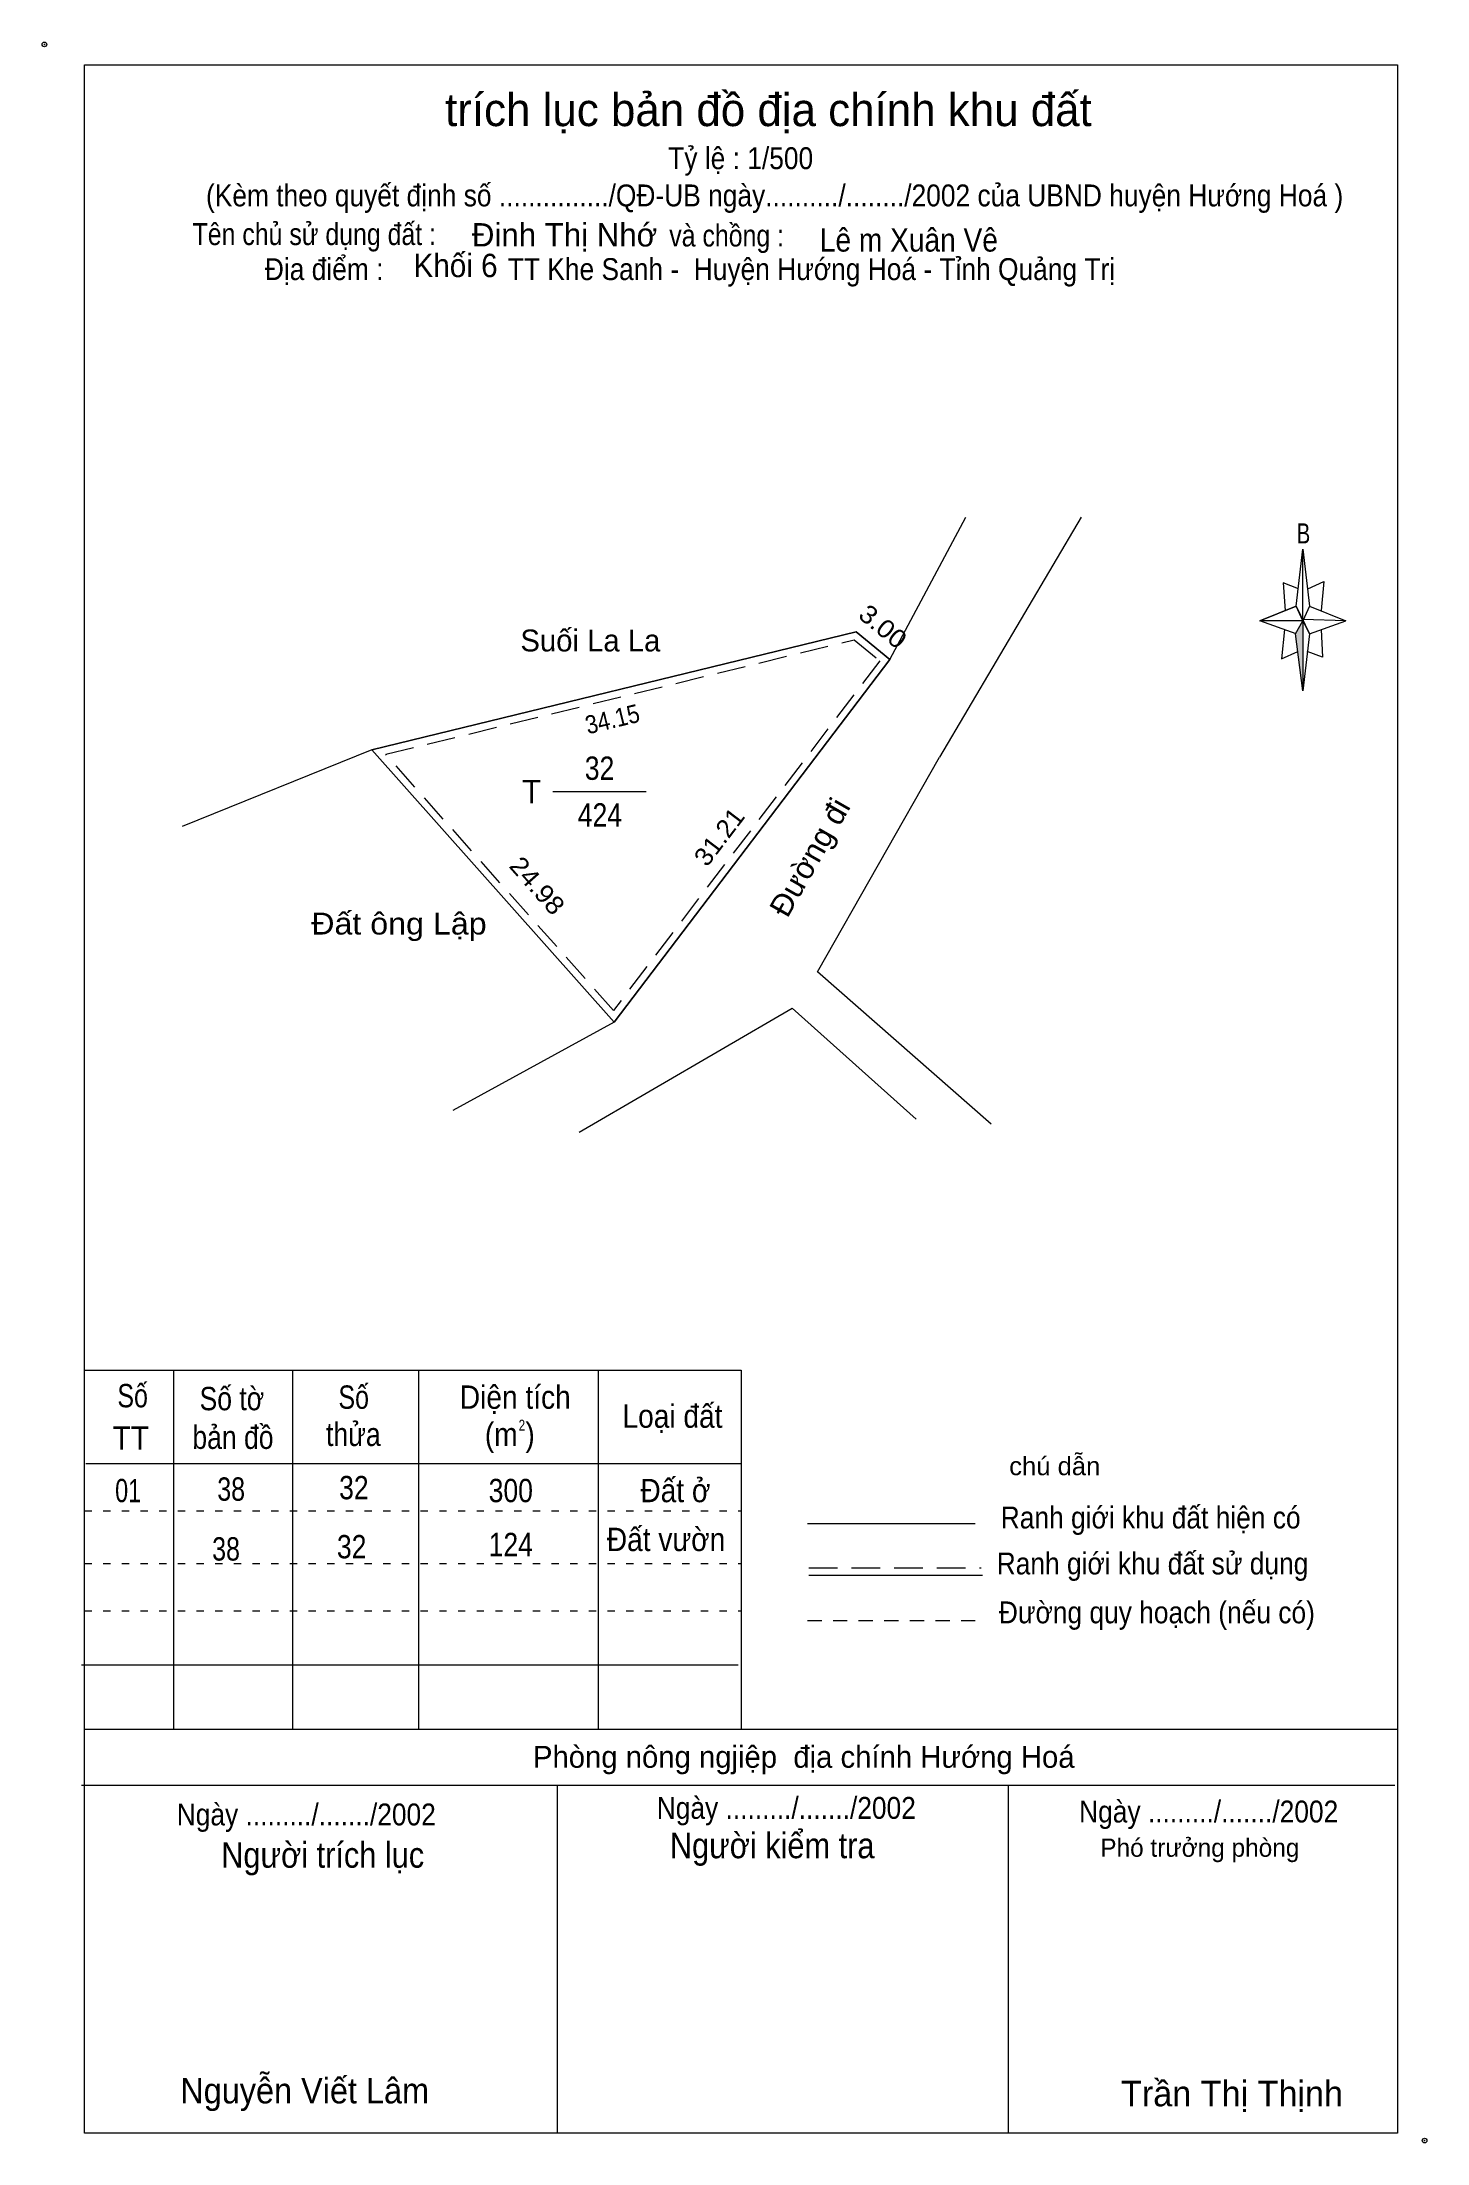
# Model space of a CAD drawing. Header units: centimetres. Extents: x 0.4 to 19.4, y 1 to 29.8.
import ezdxf
from ezdxf.enums import TextEntityAlignment as Align

# ---------------------------------------------------------------- set-up
doc = ezdxf.new("R2010")
doc.units = ezdxf.units.CM
doc.header["$LTSCALE"] = 0.13
doc.header["$PDMODE"] = 32
doc.header["$PDSIZE"] = 0.065
for name, pattern in [('DOTTED', [1.5, 0.3, -1.2]), ('MEDIUM_DASHED', [4.5, 3, -1.5]), ('SHORT_DASHED', [2.7, 1.5, -1.2])]:
    doc.linetypes.add(name, pattern=pattern)
for name, color, linetype, lineweight in [('1', 7, 'DOTTED', 13), ('33', 7, 'Continuous', 13), ('34', 7, 'Continuous', 13), ('5', 7, 'Continuous', 13)]:
    doc.layers.add(name, color=color, linetype=linetype, lineweight=lineweight)
doc.layers.add('50', color=7, linetype='Continuous')

msp = doc.modelspace()

# ---------------------------------------------------------------- hatches: boundary and pattern name
at = {"layer": '5'}
msp.add_hatch(color=256, dxfattribs=at).paths.add_polyline_path([(17.7, 21.83), (17.7, 20.87), (17.6, 21.65)])

# ---------------------------------------------------------------- linework, layer by layer
at = {"layer": '1', "linetype": 'Continuous'}
msp.add_line((4.94, 20.06), (2.34, 19.01), dxfattribs=at)
at = {"layer": '1'}
for p, q in [((1, 9.63), (10, 9.63)), ((1, 8.91), (10, 8.91)), ((1, 8.26), (10, 8.26))]:
    msp.add_line(p, q, dxfattribs=at)
at = {"layer": '33'}
msp.add_line((7.42, 19.49), (8.7, 19.49), dxfattribs=at)
at = {"layer": '34'}
for p, q in [((12.04, 21.3), (13.08, 23.25)), ((14.66, 23.25), (12.72, 19.96)), ((8.26, 16.33), (12.04, 21.3)), ((8.26, 16.33), (4.94, 20.06)), ((8.26, 16.33), (6.05, 15.12))]:
    msp.add_line(p, q, dxfattribs=at)
msp.add_lwpolyline([(4.94, 20.06), (11.58, 21.68), (12.04, 21.3), (8.26, 16.33)], close=True, dxfattribs=at)
for points in [[(12.04, 21.3), (11.58, 21.68), (4.94, 20.06)], [(13.43, 14.93), (11.05, 17.02), (12.72, 19.96)], [(7.78, 14.82), (10.7, 16.52), (12.4, 15)]]:
    msp.add_lwpolyline(points, dxfattribs=at)
at = {"layer": '34', "linetype": 'MEDIUM_DASHED'}
msp.add_lwpolyline([(5.13, 20), (11.55, 21.57), (11.9, 21.28), (8.25, 16.49)], close=True, dxfattribs=at)
at = {"layer": '5'}
for p, q in [((17.61, 22.03), (17.7, 22.81)), ((17.79, 22.03), (18.29, 21.83)), ((17.61, 21.65), (17.11, 21.83)), ((17.79, 21.65), (17.7, 20.87)), ((17.95, 21.71), (17.97, 21.33)), ((17.97, 21.33), (17.76, 21.41)), ((1, 11.56), (10, 11.56)), ((2.22, 11.56), (2.22, 6.64)), ((3.85, 11.56), (3.85, 6.64)), ((5.58, 11.56), (5.58, 6.64)), ((8.04, 11.56), (8.04, 6.64)), ((10, 11.56), (10, 6.64)), ((1.02, 10.28), (10, 10.28)), ((10.91, 9.46), (13.21, 9.46)), ((10.93, 8.75), (13.31, 8.75)), ((0.96, 7.52), (9.96, 7.52)), ((1, 6.64), (19, 6.64)), ((0.96, 5.87), (18.96, 5.87)), ((7.48, 5.87), (7.48, 1.1)), ((13.66, 5.87), (13.66, 1.1))]:
    msp.add_line(p, q, dxfattribs=at)
at = {"layer": '5', "linetype": 'MEDIUM_DASHED'}
msp.add_line((10.93, 8.85), (13.29, 8.85), dxfattribs=at)
at = {"layer": '5', "linetype": 'SHORT_DASHED'}
msp.add_line((10.91, 8.13), (13.29, 8.13), dxfattribs=at)
at = {"layer": '5'}
for points in [[(1, 29.45), (19, 29.45), (19, 1.1), (1, 1.1)], [(17.7, 22.81), (17.79, 22.03), (17.7, 21.83)], [(17.7, 21.83), (17.11, 21.83), (17.61, 22.03), (17.79, 21.65), (18.29, 21.83), (17.7, 21.85)], [(17.7, 21.83), (17.7, 20.87), (17.6, 21.65)]]:
    msp.add_lwpolyline(points, close=True, dxfattribs=at)
for points in [[(17.64, 22.27), (17.43, 22.35), (17.46, 21.97)], [(17.77, 22.27), (17.99, 22.37), (17.95, 21.97)], [(17.7, 21.83), (17.61, 22.03), (17.11, 21.83)], [(17.45, 21.71), (17.41, 21.31), (17.63, 21.41)], [(17.7, 21.83), (17.79, 21.65), (18.29, 21.83)]]:
    msp.add_lwpolyline(points, dxfattribs=at)
for p in [(0.45, 29.73), (19.37, 1)]:
    msp.add_point(p, dxfattribs=at)

# ---------------------------------------------------------------- texts
at = {"layer": '1'}
msp.add_text('Suối La La ', height=0.3, dxfattribs=at).set_placement((7.99, 21.41), align=Align.CENTER)
at = {"layer": '1', "width": 1.05}
msp.add_text('Đường đi ', height=0.3, rotation=60.402, dxfattribs=at).set_placement((11.1016, 18.5659), align=Align.CENTER)
at = {"layer": '1'}
for s, height, width, p in [('Đất ông Lập', 0.3, 1.1, (5.31, 17.53)), ('2', 0.15, 0.8, (6.995, 10.73))]:
    msp.add_text(s, height=height, dxfattribs=dict(at, width=width)).set_placement(p, align=Align.CENTER)
at = {"layer": '33', "width": 0.85}
for s, p in [('32', (8.06, 19.65)), ('424', (8.065, 19.01))]:
    msp.add_text(s, height=0.32, dxfattribs=at).set_placement(p, align=Align.CENTER)
at = {"layer": '33'}
msp.add_text('T', height=0.32, dxfattribs=at).set_placement((7.26, 19.33), align=Align.RIGHT)
at = {"layer": '34'}
msp.add_text('Đinh Thị Nhớ', height=0.32, dxfattribs=at).set_placement((6.31, 26.96))
for s, width, p in [('Lê m Xuân Vê ', 0.9, (11.08, 26.89)), ('Khối 6', 0.95, (5.51, 26.54)), ('38', 0.8, (2.82, 9.77)), ('32', 0.85, (4.49, 9.79)), ('Đất ở ', 0.9, (8.62, 9.75)), ('01', 0.75, (1.42, 9.75)), ('300', 0.85, (6.54, 9.75)), ('38', 0.8, (2.75, 8.95)), ('32', 0.85, (4.46, 8.98)), ('124', 0.85, (6.54, 9.01)), ('Đất vườn ', 0.9, (8.16, 9.08))]:
    msp.add_text(s, height=0.32, dxfattribs=dict(at, width=width)).set_placement(p)
at = {"layer": '5'}
for s, height, p in [('trích lục bản đồ địa chính khu đất', 0.45, (10.375, 28.61)), ('Phòng nông ngjiệp  địa chính Hướng Hoá ', 0.3, (10.915, 6.11)), ('Phó trưởng phòng ', 0.25, (16.335, 4.89)), ('Trần Thị Thịnh', 0.35, (16.73, 1.47))]:
    msp.add_text(s, height=height, dxfattribs=at).set_placement(p, align=Align.CENTER)
for s, height, width, p in [('Tỷ lệ : 1/500', 0.3, 0.9, (9.995, 28.02)), ('(Kèm theo quyết định số .............../QĐ-UB ngày........../......../2002 của UBND huyện Hướng Hoá )', 0.3, 0.9, (10.46, 27.51)), ('Tên chủ sử dụng đất :', 0.3, 0.85, (4.15, 26.98)), ('và chồng : ', 0.3, 0.85, (9.85, 26.96)), ('Địa điểm :                 TT Khe Sanh -  Huyện Hướng Hoá - Tỉnh Quảng Trị ', 0.3, 0.9, (9.35, 26.5)), ('B', 0.2756, 0.75, (17.71, 22.89)), ('Số', 0.32, 0.8, (1.66, 11.05)), ('Số tờ', 0.32, 0.85, (3.02, 11.01)), ('Số', 0.32, 0.8, (4.69, 11.03)), ('Diện tích', 0.32, 0.9, (6.905, 11.03)), ('Loại đất', 0.32, 0.9, (9.06, 10.77)), ('TT', 0.32, 0.95, (1.635, 10.47)), ('bản đồ', 0.32, 0.85, (3.035, 10.48)), ('thửa', 0.32, 0.85, (4.685, 10.52)), ('(m )', 0.32, 0.9, (6.83, 10.52)), ('chú dẫn', 0.25, 1.05, (14.3, 10.12)), ('Ranh giới khu đất hiện có ', 0.3, 0.9, (15.665, 9.39)), ('Ranh giới khu đất sử dụng', 0.3, 0.9, (15.64, 8.76)), ('Đường quy hoạch (nếu có)', 0.3, 0.9, (15.7, 8.09)), ('Ngày ........./......./2002', 0.3, 0.9, (4.04, 5.32)), ('Ngày ........./......./2002', 0.3, 0.9, (10.62, 5.41)), ('Ngày ........./......./2002', 0.3, 0.9, (16.41, 5.36)), ('Người kiểm tra ', 0.35, 0.9, (10.485, 4.87)), ('Người trích lục', 0.35, 0.9, (4.265, 4.74)), ('Nguyễn Viết Lâm ', 0.35, 0.95, (4.08, 1.51))]:
    msp.add_text(s, height=height, dxfattribs=dict(at, width=width)).set_placement(p, align=Align.CENTER)
at = {"layer": '50'}
for s, height, rotation, width, p in [('3.00', 0.2498, 320.415, 1.1, (11.8654, 21.6558)), ('34.15', 0.25, 13.686, 0.9, (8.2654, 20.3614)), ('31.21', 0.25, 52.734, 1.05, (9.7996, 18.7943)), ('24.98', 0.25, 311.624, 1.1, (7.1128, 18.118))]:
    msp.add_text(s, height=height, rotation=rotation, dxfattribs=dict(at, width=width)).set_placement(p, align=Align.CENTER)

doc.saveas('drawing.dxf')
